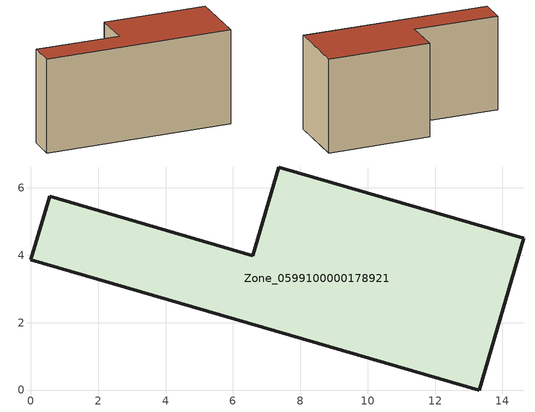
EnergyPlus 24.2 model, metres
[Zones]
Zone_0599100000178921
 floor ground (C_G): 13.31,0 0,3.86 0.56,5.75 6.59,3.98 7.36,6.62 14.63,4.51 z0
 wall outside (C_F): 6.59,3.98 0.56,5.75 0,3.86 13.31,0 14.63,4.51 7.36,6.62 6.59,3.98 z0:7.05
 roof outside (C_R): 14.63,4.51 7.36,6.62 6.59,3.98 0.56,5.75 0,3.86 13.31,0 z7.05
[BUILDING]
Pand.0599100000178921: North Axis=0; Terrain=City; Loads Convergence Tolerance Value=0.04; Temperature Convergence Tolerance Value=0.4; Solar Distribution=FullExterior; Maximum Number of Warmup Days=25; Minimum Number of Warmup Days=1
[Site:Location]
Rotterdam.The.Hague.AP_ZH_NLD Design_Conditions: Latitude=51.96; Longitude=4.45; Time Zone=1; Elevation=-4.5
[SITE:GROUNDTEMPERATURE:BUILDINGSURFACE]
18, 18, 18, 18, 18, 18, 18, 18, 18, 18, 18, 18
[MATERIAL] Thermal Absorptance=0.9; Solar Absorptance=0.7; Visible Absorptance=0.7
Name | Roughness | Thickness | Conductivity | Density | Specific Heat
G.TI.1946 | MediumSmooth | 0.15 | 1 | 540 | 1210
F.TI.1946 | Rough | 0.3 | 0.857143 | 1920 | 840
R.TI.1946 | MediumRough | 0.2 | 0.1 | 1500 | 1000
[CONSTRUCTION]
C_G: G.TI.1946
C_F: F.TI.1946
C_R: R.TI.1946
[ZONE]
Zone_0599100000178921: Type=1; Multiplier=1; Ceiling Height=Autocalculate; Volume=Autocalculate; Floor Area=autocalculate; Part of Total Floor Area=Yes
[ZONEINFILTRATION:DESIGNFLOWRATE]
Infil_Zone_0599100000178921: Zone or ZoneList or Space or SpaceList=Zone_0599100000178921; Schedule=AlwaysOn; Design Flow Rate Calculation Method=Flow/Area; Flow Rate per Floor Area=0.003; Constant Term Coefficient=1; Temperature Term Coefficient=0; Velocity Term Coefficient=0; Velocity Squared Term Coefficient=0
[HVACTEMPLATE:ZONE:IDEALLOADSAIRSYSTEM]
Zone_0599100000178921: Maximum Heating Supply Air Temperature=50; Minimum Cooling Supply Air Temperature=13; Maximum Heating Supply Air Humidity Ratio=0.0156; Minimum Cooling Supply Air Humidity Ratio=0.0077; Heating Limit=NoLimit; Cooling Limit=NoLimit; Dehumidification Control Type=ConstantSensibleHeatRatio; Cooling Sensible Heat Ratio=0.7; Dehumidification Setpoint=60; Humidification Control Type=None; Humidification Setpoint=30; Outdoor Air Method=None; Outdoor Air Flow Rate per Person=0.00944; Outdoor Air Flow Rate per Zone Floor Area=0; Outdoor Air Flow Rate per Zone=0; Demand Controlled Ventilation Type=None; Outdoor Air Economizer Type=NoEconomizer; Heat Recovery Type=None; Sensible Heat Recovery Effectiveness=0.7; Latent Heat Recovery Effectiveness=0.65
[ZONECONTROL:THERMOSTAT]
ThermostatControl_Zone_0599100000178921: Zone or ZoneList=Zone_0599100000178921; Control Type Schedule=DualSetpointControlType; Control 1=Thermostat_Zone_0599100000178921; Temperature Difference Between Cutout And Setpoint=0
[THERMOSTATSETPOINT:DUALSETPOINT]
Thermostat_Zone_0599100000178921: Heating Setpoint Temperature Schedule=HeatingSetpoint_Zone_0599100000178921; Cooling Setpoint Temperature Schedule=CoolingSetpoint_Zone_0599100000178921
[SCHEDULE:COMPACT]
HeatingSetpoint_Zone_0599100000178921: Through: 12/31, For: AllDays, Until: 24:00, 21
CoolingSetpoint_Zone_0599100000178921: Through: 12/31, For: AllDays, Until: 24:00, 24
DualSetpointControlType: Through: 12/31, For: AllDays, Until: 24:00, 4
AlwaysOn: Through: 12/31, For: AllDays, Until: 24:00, 1
